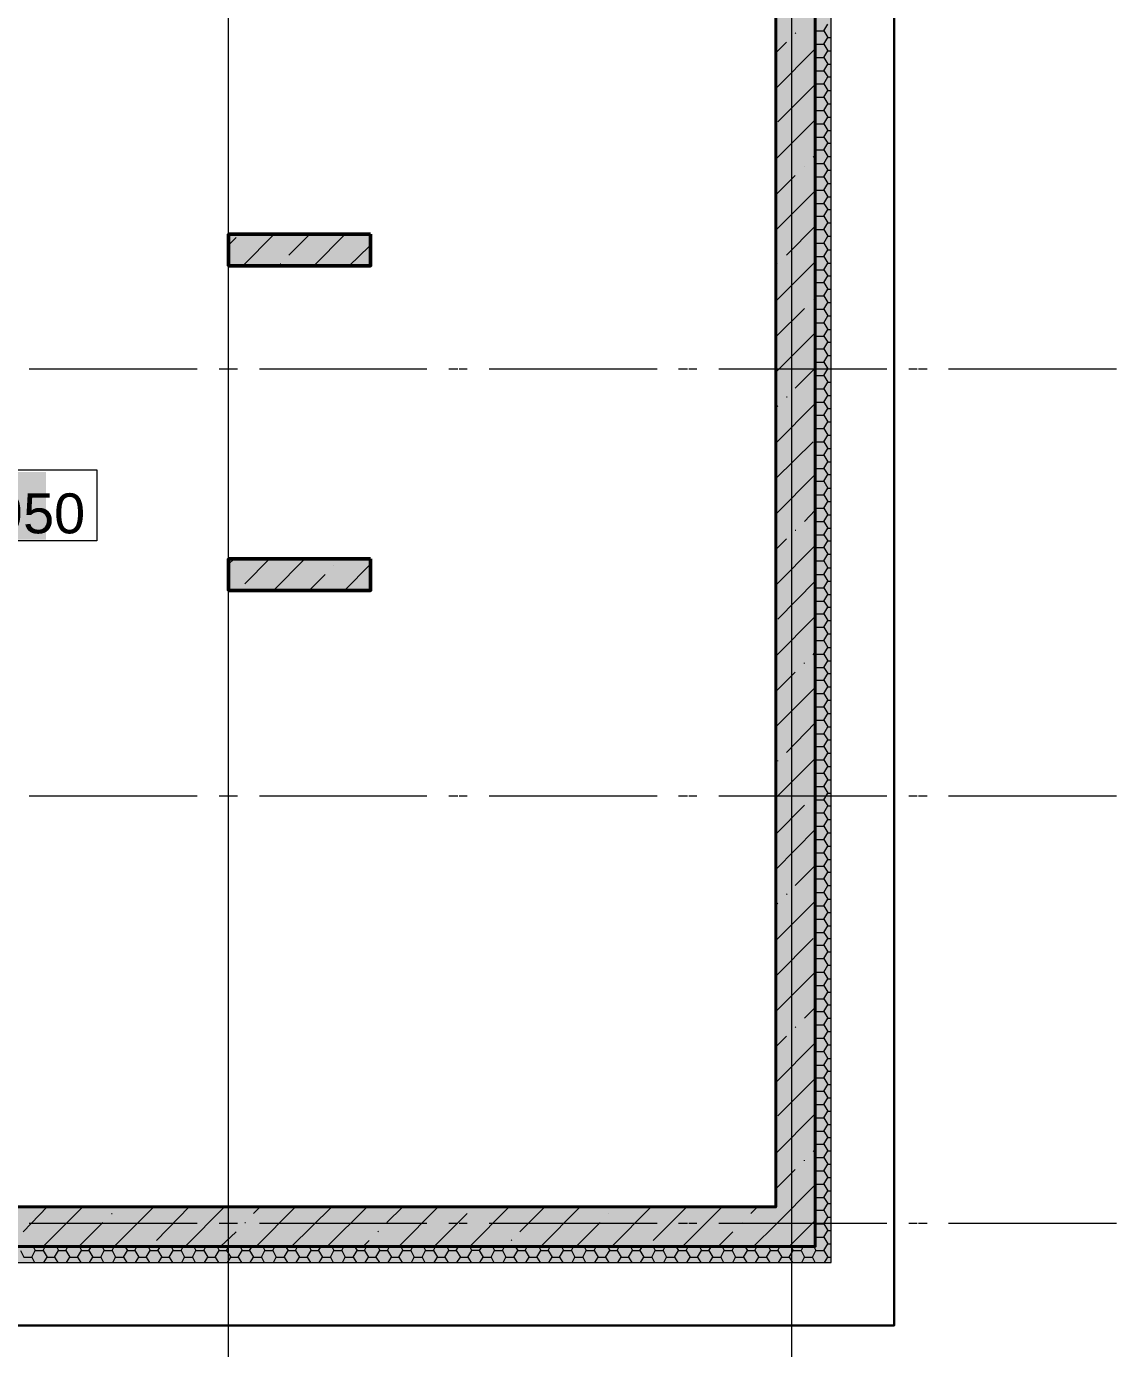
# Model space of a CAD drawing. Header units: millimetres. Extents: x -84737 to 172119, y -43083 to 59399.
# Drawn here: x -32351 to -25460, y 40986 to 49345 of the extents above; entities that cross this region are included whole.
import ezdxf

# ---------------------------------------------------------------- set-up
doc = ezdxf.new("R2010")
doc.units = ezdxf.units.MM
doc.layers.add('PDF _Геометрия', color=7, linetype='Continuous')
doc.layers.add('PDF _Текст', color=7, linetype='Continuous')
doc.layers.add('PDF _Сплошная заливка', color=7, linetype='Continuous', true_color=0xffffff)
doc.styles.add('PDF GOSTCommon', font='arial.ttf')

msp = doc.modelspace()

# ---------------------------------------------------------------- linework, layer by layer
at = {"layer": 'PDF _Геометрия', "lineweight": 30}
msp.add_lwpolyline([(-77360.1, 55328), (-77360.1, 33331.3), (-40663.7, 33331.3), (-40663.7, 41131.9), (-26865.5, 41131.9), (-26865.5, 57427.3), (-47363.8, 57427.3), (-47363.8, 55328)], close=True, dxfattribs=at)
at = {"layer": 'PDF _Геометрия', "lineweight": 18}
for points in [[(-65860.2, 53029.7), (-65860.2, 53131.3), (-66859.1, 53131.3), (-66859.1, 54828.5), (-66859.1, 54930.1), (-76860.6, 54930.1), (-76962.2, 54930.1), (-76962.2, 33830.8), (-76962.2, 33729.2), (-41061.5, 33729.2), (-41061.5, 33830.8), (-41061.5, 41529.8), (-27364.9, 41529.8), (-27263.4, 41529.8), (-27263.4, 56927.9), (-27263.4, 57029.5), (-43063.5, 57029.5), (-43063.5, 56927.9)], [(-27614.7, 56927.9), (-27364.9, 56927.9), (-27364.9, 41631.4), (-41061.5, 41631.4), (-41163.1, 41631.4), (-41163.1, 33830.8), (-76860.6, 33830.8), (-76860.6, 54828.5)]]:
    msp.add_lwpolyline(points, dxfattribs=at)
at = {"layer": 'PDF _Геометрия', "lineweight": 40}
for points in [[(-66960.6, 54828.5), (-76860.6, 54828.5), (-76860.6, 54578.8), (-76860.6, 33830.8), (-76610.9, 33830.8), (-41163.1, 33830.8), (-41163.1, 34080.5), (-41163.1, 41631.4), (-27614.7, 41631.4), (-27364.9, 41631.4), (-27364.9, 56927.9), (-27614.7, 56927.9), (-43063.5, 56927.9)], [(-27614.7, 56927.9), (-43063.5, 56927.9), (-43063.5, 56678.2), (-27614.7, 56678.2), (-27614.7, 41881.1), (-33663, 41881.1), (-33663, 45880.9), (-33912.7, 45880.9), (-33912.7, 41881.1), (-37112.6, 41881.1), (-37112.6, 44581.5), (-37362.3, 44581.5), (-37362.3, 41881.1), (-38661.7, 41881.1), (-38661.7, 42829.2), (-38864.8, 42829.2), (-38864.8, 41881.1), (-41163.1, 41881.1), (-41163.1, 44581.5), (-41412.8, 44581.5)]]:
    msp.add_lwpolyline(points, dxfattribs=at)
at = {"layer": 'PDF _Геометрия', "lineweight": 9}
for points in [[(-31072.7, 49156.9), (-31072.7, 50155.8)], [(-27513.1, 49156.9), (-27513.1, 50155.8)], [(-31072.7, 48331.5), (-31072.7, 49330.4)], [(-27513.1, 48331.5), (-27513.1, 49330.4)], [(-27364.9, 49326.2), (-27360.7, 49317.7), (-27309.9, 49317.7), (-27284.5, 49360.1)], [(-27614.7, 49178.1), (-27546.9, 49245.8)], [(-27491.9, 49300.8), (-27487.7, 49305)], [(-27364.9, 49309.3), (-27360.7, 49317.7)], [(-27364.9, 49241.5), (-27360.7, 49233.1), (-27309.9, 49233.1), (-27284.5, 49275.4)], [(-27309.9, 49317.7), (-27284.5, 49275.4), (-27263.4, 49275.4)], [(-27614.7, 48953.7), (-27364.9, 49203.4)], [(-27364.9, 49224.6), (-27360.7, 49233.1)], [(-27364.9, 49156.9), (-27360.7, 49148.4), (-27309.9, 49148.4), (-27284.5, 49190.8)], [(-27309.9, 49233.1), (-27284.5, 49190.8), (-27263.4, 49190.8)], [(-27364.9, 49140), (-27360.7, 49148.4)], [(-27364.9, 49072.2), (-27360.7, 49063.8), (-27309.9, 49063.8), (-27284.5, 49106.1)], [(-27309.9, 49148.4), (-27284.5, 49106.1), (-27263.4, 49106.1)], [(-27364.9, 49055.3), (-27360.7, 49063.8)], [(-27364.9, 48991.8), (-27360.7, 48983.4), (-27309.9, 48983.4), (-27284.5, 49025.7)], [(-27309.9, 49063.8), (-27284.5, 49025.7), (-27263.4, 49025.7)], [(-31072.7, 48902.9), (-31072.7, 48958)], [(-27602, 48742.1), (-27364.9, 48979.1)], [(-27513.1, 48902.9), (-27513.1, 48958)], [(-27364.9, 48974.9), (-27360.7, 48983.4)], [(-27364.9, 48907.2), (-27360.7, 48898.7), (-27309.9, 48898.7), (-27284.5, 48941)], [(-27309.9, 48983.4), (-27284.5, 48941), (-27263.4, 48941)], [(-27364.9, 48890.2), (-27360.7, 48898.7)], [(-27364.9, 48822.5), (-27360.7, 48814.1), (-27309.9, 48814.1), (-27284.5, 48856.4)], [(-27309.9, 48898.7), (-27284.5, 48856.4), (-27263.4, 48856.4)], [(-27614.7, 48505.1), (-27364.9, 48754.8)], [(-27364.9, 48805.6), (-27360.7, 48814.1)], [(-27364.9, 48737.9), (-27360.7, 48729.4), (-27309.9, 48729.4), (-27284.5, 48771.7)], [(-27309.9, 48814.1), (-27284.5, 48771.7), (-27263.4, 48771.7)], [(-31072.7, 47705.1), (-31072.7, 48704)], [(-27513.1, 47705.1), (-27513.1, 48704)], [(-27364.9, 48720.9), (-27360.7, 48729.4)], [(-27364.9, 48653.2), (-27360.7, 48644.7), (-27309.9, 48644.7), (-27284.5, 48687.1)], [(-27309.9, 48729.4), (-27284.5, 48687.1), (-27263.4, 48687.1)], [(-27364.9, 48636.3), (-27360.7, 48644.7)], [(-27364.9, 48572.8), (-27360.7, 48564.3), (-27309.9, 48564.3), (-27284.5, 48606.7)], [(-27309.9, 48644.7), (-27284.5, 48606.7), (-27263.4, 48606.7)], [(-27377.6, 48517.8), (-27364.9, 48530.5)], [(-27364.9, 48555.9), (-27360.7, 48564.3)], [(-27364.9, 48488.1), (-27360.7, 48479.7), (-27309.9, 48479.7), (-27284.5, 48522)], [(-27309.9, 48564.3), (-27284.5, 48522), (-27263.4, 48522)], [(-27614.7, 48280.7), (-27491.9, 48403.5)], [(-27432.7, 48462.7), (-27432.7, 48462.7)], [(-27364.9, 48471.2), (-27360.7, 48479.7)], [(-27364.9, 48403.5), (-27360.7, 48395), (-27309.9, 48395), (-27284.5, 48437.4)], [(-27309.9, 48479.7), (-27284.5, 48437.4), (-27263.4, 48437.4)], [(-27364.9, 48386.6), (-27360.7, 48395)], [(-27364.9, 48318.8), (-27360.7, 48310.4), (-27309.9, 48310.4), (-27284.5, 48352.7)], [(-27309.9, 48395), (-27284.5, 48352.7), (-27263.4, 48352.7)], [(-27614.7, 48056.4), (-27364.9, 48306.1)], [(-27364.9, 48301.9), (-27360.7, 48310.4)], [(-27364.9, 48234.2), (-27360.7, 48225.7), (-27309.9, 48225.7), (-27284.5, 48268.1)], [(-27309.9, 48310.4), (-27284.5, 48268.1), (-27263.4, 48268.1)], [(-27364.9, 48217.3), (-27360.7, 48225.7)], [(-27364.9, 48153.8), (-27360.7, 48145.3), (-27309.9, 48145.3), (-27284.5, 48187.6)], [(-27309.9, 48225.7), (-27284.5, 48187.6), (-27263.4, 48187.6)], [(-31072.7, 48077.6), (-31072.7, 48128.4)], [(-27546.9, 47899.8), (-27364.9, 48081.8)], [(-27513.1, 48077.6), (-27513.1, 48128.4)], [(-27364.9, 48136.8), (-27360.7, 48145.3)], [(-27364.9, 48069.1), (-27360.7, 48060.7), (-27309.9, 48060.7), (-27284.5, 48103)], [(-27309.9, 48145.3), (-27284.5, 48103), (-27263.4, 48103)], [(-31072.7, 47963.3), (-31026.1, 48009.9)], [(-30983.8, 47832.1), (-30784.9, 48031)], [(-30691.7, 47899.8), (-30560.5, 48031)], [(-30535.1, 47832.1), (-30336.2, 48031)], [(-27364.9, 48052.2), (-27360.7, 48060.7)], [(-27364.9, 47984.5), (-27360.7, 47976), (-27309.9, 47976), (-27284.5, 48018.3)], [(-27309.9, 48060.7), (-27284.5, 48018.3), (-27263.4, 48018.3)], [(-30310.8, 47832.1), (-30183.8, 47954.8)], [(-27364.9, 47967.5), (-27360.7, 47976)], [(-27364.9, 47899.8), (-27360.7, 47891.4), (-27309.9, 47891.4), (-27284.5, 47933.7)], [(-27309.9, 47976), (-27284.5, 47933.7), (-27263.4, 47933.7)], [(-31072.7, 46875.5), (-31072.7, 47878.7)], [(-30746.8, 47844.8), (-30742.5, 47844.8)], [(-27614.7, 47607.8), (-27364.9, 47857.5)], [(-27602, 47844.8), (-27602, 47844.8)], [(-27513.1, 46875.5), (-27513.1, 47878.7)], [(-27364.9, 47882.9), (-27360.7, 47891.4)], [(-27364.9, 47815.2), (-27360.7, 47806.7), (-27309.9, 47806.7), (-27284.5, 47849)], [(-27309.9, 47891.4), (-27284.5, 47849), (-27263.4, 47849)], [(-27364.9, 47798.2), (-27360.7, 47806.7)], [(-27364.9, 47734.7), (-27360.7, 47726.3), (-27309.9, 47726.3), (-27284.5, 47768.6)], [(-27309.9, 47806.7), (-27284.5, 47768.6), (-27263.4, 47768.6)], [(-27364.9, 47717.8), (-27360.7, 47726.3)], [(-27364.9, 47650.1), (-27360.7, 47641.6), (-27309.9, 47641.6), (-27284.5, 47684)], [(-27309.9, 47726.3), (-27284.5, 47684), (-27263.4, 47684)], [(-27377.6, 47620.5), (-27377.6, 47620.5)], [(-27364.9, 47633.2), (-27360.7, 47641.6)], [(-27364.9, 47565.4), (-27360.7, 47557), (-27309.9, 47557), (-27284.5, 47599.3)], [(-27309.9, 47641.6), (-27284.5, 47599.3), (-27263.4, 47599.3)], [(-31072.7, 47451.2), (-31072.7, 47506.2)], [(-27614.7, 47383.4), (-27432.7, 47561.2)], [(-27513.1, 47451.2), (-27513.1, 47506.2)], [(-27364.9, 47548.5), (-27360.7, 47557)], [(-27364.9, 47480.8), (-27360.7, 47472.3), (-27309.9, 47472.3), (-27284.5, 47514.7)], [(-27309.9, 47557), (-27284.5, 47514.7), (-27263.4, 47514.7)], [(-27614.7, 47159.1), (-27364.9, 47408.8)], [(-27364.9, 47463.9), (-27360.7, 47472.3)], [(-27364.9, 47396.1), (-27360.7, 47387.7), (-27309.9, 47387.7), (-27284.5, 47430)], [(-27309.9, 47472.3), (-27284.5, 47430), (-27263.4, 47430)], [(-27364.9, 47379.2), (-27360.7, 47387.7)], [(-27364.9, 47315.7), (-27360.7, 47307.3), (-27309.9, 47307.3), (-27284.5, 47349.6)], [(-27309.9, 47387.7), (-27284.5, 47349.6), (-27263.4, 47349.6)], [(-31072.7, 46253.3), (-31072.7, 47252.2)], [(-27513.1, 46253.3), (-27513.1, 47252.2)], [(-27364.9, 47298.8), (-27360.7, 47307.3)], [(-27364.9, 47231.1), (-27360.7, 47222.6), (-27309.9, 47222.6), (-27284.5, 47264.9)], [(-27309.9, 47307.3), (-27284.5, 47264.9), (-27263.4, 47264.9)], [(-32334, 47180.3), (-31330.9, 47180.3)], [(-32270.5, 47180.3), (-31271.6, 47180.3)], [(-31131.9, 47180.3), (-31081.1, 47180.3)], [(-31072.7, 47180.3), (-31017.7, 47180.3)], [(-30878, 47180.3), (-29879.1, 47180.3)], [(-30818.7, 47180.3), (-29819.8, 47180.3)], [(-29680.2, 47180.3), (-29625.1, 47180.3)], [(-29616.7, 47180.3), (-29565.9, 47180.3)], [(-29426.2, 47180.3), (-28427.3, 47180.3)], [(-29367, 47180.3), (-28363.8, 47180.3)], [(-28228.4, 47180.3), (-28173.4, 47180.3)], [(-28164.9, 47180.3), (-28114.1, 47180.3)], [(-27974.4, 47180.3), (-26975.5, 47180.3)], [(-27910.9, 47180.3), (-26912.1, 47180.3)], [(-27491.9, 47057.5), (-27364.9, 47184.5)], [(-27364.9, 47214.1), (-27360.7, 47222.6)], [(-27364.9, 47146.4), (-27360.7, 47138), (-27309.9, 47138), (-27284.5, 47180.3)], [(-27309.9, 47222.6), (-27284.5, 47180.3), (-27263.4, 47180.3)], [(-26772.4, 47180.3), (-26721.6, 47180.3)], [(-26713.1, 47180.3), (-26658.1, 47180.3)], [(-26522.7, 47180.3), (-25731.2, 47180.3)], [(-26459.2, 47180.3), (-25460.3, 47180.3)], [(-27364.9, 47129.5), (-27360.7, 47138)], [(-27364.9, 47061.8), (-27360.7, 47053.3), (-27309.9, 47053.3), (-27284.5, 47095.6)], [(-27309.9, 47138), (-27284.5, 47095.6), (-27263.4, 47095.6)], [(-27614.7, 46710.5), (-27364.9, 46960.2), (-27360.7, 46968.7), (-27309.9, 46968.7), (-27284.5, 47011)], [(-27546.9, 47002.5), (-27542.7, 47002.5)], [(-27364.9, 47044.8), (-27360.7, 47053.3)], [(-27309.9, 47053.3), (-27284.5, 47011), (-27263.4, 47011)], [(-27614.7, 46934.8), (-27602, 46947.5)], [(-27360.7, 46968.7), (-27364.9, 46977.1)], [(-27364.9, 46896.7), (-27360.7, 46888.2), (-27309.9, 46888.2), (-27284.5, 46930.6)], [(-27309.9, 46968.7), (-27284.5, 46930.6), (-27263.4, 46930.6)], [(-27364.9, 46879.8), (-27360.7, 46888.2)], [(-27364.9, 46812), (-27360.7, 46803.6), (-27309.9, 46803.6), (-27284.5, 46845.9)], [(-27309.9, 46888.2), (-27284.5, 46845.9), (-27263.4, 46845.9)], [(-27364.9, 46795.1), (-27360.7, 46803.6)], [(-27364.9, 46727.4), (-27360.7, 46718.9), (-27309.9, 46718.9), (-27284.5, 46761.3)], [(-27309.9, 46803.6), (-27284.5, 46761.3), (-27263.4, 46761.3)], [(-31072.7, 46625.8), (-31072.7, 46676.6)], [(-27614.7, 46486.1), (-27377.6, 46718.9)], [(-27513.1, 46625.8), (-27513.1, 46676.6)], [(-27364.9, 46710.5), (-27360.7, 46718.9)], [(-27364.9, 46642.7), (-27360.7, 46634.3), (-27309.9, 46634.3), (-27284.5, 46676.6)], [(-27309.9, 46718.9), (-27284.5, 46676.6), (-27263.4, 46676.6)], [(-27364.9, 46625.8), (-27360.7, 46634.3)], [(-27364.9, 46558.1), (-27360.7, 46549.6), (-27309.9, 46549.6), (-27284.5, 46592)], [(-27309.9, 46634.3), (-27284.5, 46592), (-27263.4, 46592)], [(-27614.7, 46261.8), (-27364.9, 46511.5)], [(-27364.9, 46545.4), (-27360.7, 46549.6)], [(-27364.9, 46477.7), (-27360.7, 46469.2), (-27309.9, 46469.2), (-27284.5, 46511.5)], [(-27309.9, 46549.6), (-27284.5, 46511.5), (-27263.4, 46511.5)], [(-31072.7, 45423.8), (-31072.7, 46422.6)], [(-27513.1, 45423.8), (-27513.1, 46422.6)], [(-27364.9, 46460.7), (-27360.7, 46469.2)], [(-27364.9, 46393), (-27360.7, 46384.6), (-27309.9, 46384.6), (-27284.5, 46426.9)], [(-27309.9, 46469.2), (-27284.5, 46426.9), (-27263.4, 46426.9)], [(-27364.9, 46376.1), (-27360.7, 46384.6)], [(-27364.9, 46308.4), (-27360.7, 46299.9), (-27309.9, 46299.9), (-27284.5, 46342.2)], [(-27309.9, 46384.6), (-27284.5, 46342.2), (-27263.4, 46342.2)], [(-27432.7, 46215.3), (-27364.9, 46287.2)], [(-27364.9, 46291.4), (-27360.7, 46299.9)], [(-27364.9, 46223.7), (-27360.7, 46215.3), (-27309.9, 46215.3), (-27284.5, 46257.6)], [(-27309.9, 46299.9), (-27284.5, 46257.6), (-27263.4, 46257.6)], [(-27491.9, 46160.2), (-27487.7, 46160.2)], [(-27364.9, 46206.8), (-27360.7, 46215.3)], [(-27364.9, 46139.1), (-27360.7, 46130.6), (-27309.9, 46130.6), (-27284.5, 46172.9)], [(-27309.9, 46215.3), (-27284.5, 46172.9), (-27263.4, 46172.9)], [(-27614.7, 46037.5), (-27546.9, 46105.2)], [(-27614.7, 45813.2), (-27364.9, 46062.9)], [(-27364.9, 46126.4), (-27360.7, 46130.6)], [(-27364.9, 46058.6), (-27360.7, 46050.2), (-27309.9, 46050.2), (-27284.5, 46092.5)], [(-27309.9, 46130.6), (-27284.5, 46092.5), (-27263.4, 46092.5)], [(-31072.7, 45999.4), (-31072.7, 46050.2)], [(-31072.7, 45944.4), (-31038.8, 45978.2)], [(-30971.1, 45821.6), (-30814.5, 45978.2)], [(-30789.1, 45779.3), (-30590.2, 45978.2)], [(-27513.1, 45999.4), (-27513.1, 46050.2)], [(-27364.9, 46041.7), (-27360.7, 46050.2)], [(-27364.9, 45974), (-27360.7, 45965.5), (-27309.9, 45965.5), (-27284.5, 46007.9)], [(-27309.9, 46050.2), (-27284.5, 46007.9), (-27263.4, 46007.9)], [(-30408.2, 45935.9), (-30408.2, 45935.9)], [(-30340.4, 45779.3), (-30175.4, 45944.4)], [(-27364.9, 45957.1), (-27360.7, 45965.5)], [(-27364.9, 45889.3), (-27360.7, 45880.9), (-27309.9, 45880.9), (-27284.5, 45923.2)], [(-27309.9, 45965.5), (-27284.5, 45923.2), (-27263.4, 45923.2)], [(-30564.8, 45779.3), (-30463.2, 45880.9)], [(-27602, 45597.3), (-27364.9, 45838.6)], [(-27364.9, 45872.4), (-27360.7, 45880.9)], [(-27364.9, 45804.7), (-27360.7, 45796.2), (-27309.9, 45796.2), (-27284.5, 45838.6)], [(-27309.9, 45880.9), (-27284.5, 45838.6), (-27263.4, 45838.6)], [(-31072.7, 44797.3), (-31072.7, 45800.5)], [(-27513.1, 44797.3), (-27513.1, 45800.5)], [(-27364.9, 45787.8), (-27360.7, 45796.2)], [(-27364.9, 45720), (-27360.7, 45711.6), (-27309.9, 45711.6), (-27284.5, 45753.9)], [(-27309.9, 45796.2), (-27284.5, 45753.9), (-27263.4, 45753.9)], [(-27364.9, 45707.3), (-27360.7, 45711.6)], [(-27364.9, 45639.6), (-27360.7, 45631.2), (-27309.9, 45631.2), (-27284.5, 45673.5)], [(-27309.9, 45711.6), (-27284.5, 45673.5), (-27263.4, 45673.5)], [(-27614.7, 45364.5), (-27364.9, 45614.2)], [(-27364.9, 45622.7), (-27360.7, 45631.2)], [(-27364.9, 45555), (-27360.7, 45546.5), (-27309.9, 45546.5), (-27284.5, 45588.8)], [(-27309.9, 45631.2), (-27284.5, 45588.8), (-27263.4, 45588.8)], [(-27364.9, 45538), (-27360.7, 45546.5)], [(-27364.9, 45470.3), (-27360.7, 45461.9), (-27309.9, 45461.9), (-27284.5, 45504.2)], [(-27309.9, 45546.5), (-27284.5, 45504.2), (-27263.4, 45504.2)], [(-27364.9, 45453.4), (-27360.7, 45461.9)], [(-27364.9, 45385.7), (-27360.7, 45377.2), (-27309.9, 45377.2), (-27284.5, 45419.5)], [(-27309.9, 45461.9), (-27284.5, 45419.5), (-27263.4, 45419.5)], [(-27432.7, 45317.9), (-27432.7, 45322.2)], [(-27377.6, 45373), (-27364.9, 45389.9)], [(-27364.9, 45368.7), (-27360.7, 45377.2)], [(-27364.9, 45301), (-27360.7, 45292.6), (-27309.9, 45292.6), (-27284.5, 45334.9)], [(-27309.9, 45377.2), (-27284.5, 45334.9), (-27263.4, 45334.9)], [(-31072.7, 45169.8), (-31072.7, 45224.8)], [(-27614.7, 45140.2), (-27491.9, 45262.9)], [(-27513.1, 45169.8), (-27513.1, 45224.8)], [(-27364.9, 45288.3), (-27360.7, 45292.6)], [(-27364.9, 45220.6), (-27360.7, 45212.1), (-27309.9, 45212.1), (-27284.5, 45254.5)], [(-27309.9, 45292.6), (-27284.5, 45254.5), (-27263.4, 45254.5)], [(-27614.7, 44915.9), (-27364.9, 45165.6)], [(-27364.9, 45203.7), (-27360.7, 45212.1)], [(-27364.9, 45135.9), (-27360.7, 45127.5), (-27309.9, 45127.5), (-27284.5, 45169.8)], [(-27309.9, 45212.1), (-27284.5, 45169.8), (-27263.4, 45169.8)], [(-27364.9, 45119), (-27360.7, 45127.5)], [(-27364.9, 45051.3), (-27360.7, 45042.8), (-27309.9, 45042.8), (-27284.5, 45085.2)], [(-27309.9, 45127.5), (-27284.5, 45085.2), (-27263.4, 45085.2)], [(-27364.9, 45034.4), (-27360.7, 45042.8)], [(-27364.9, 44966.6), (-27360.7, 44958.2), (-27309.9, 44958.2), (-27284.5, 45000.5)], [(-27309.9, 45042.8), (-27284.5, 45000.5), (-27263.4, 45000.5)], [(-31072.7, 43972), (-31072.7, 44970.9)], [(-27546.9, 44755), (-27364.9, 44941.3)], [(-27513.1, 43972), (-27513.1, 44970.9)], [(-27364.9, 44949.7), (-27360.7, 44958.2)], [(-27364.9, 44882), (-27360.7, 44873.5), (-27309.9, 44873.5), (-27284.5, 44915.9)], [(-27309.9, 44958.2), (-27284.5, 44915.9), (-27263.4, 44915.9)], [(-27364.9, 44869.3), (-27360.7, 44873.5)], [(-27364.9, 44801.6), (-27360.7, 44793.1), (-27309.9, 44793.1), (-27284.5, 44835.4)], [(-27309.9, 44873.5), (-27284.5, 44835.4), (-27263.4, 44835.4)], [(-27614.7, 44467.2), (-27364.9, 44716.9), (-27360.7, 44708.5), (-27309.9, 44708.5), (-27284.5, 44750.8)], [(-27364.9, 44784.6), (-27360.7, 44793.1)], [(-27309.9, 44793.1), (-27284.5, 44750.8), (-27263.4, 44750.8)], [(-27602, 44700), (-27602, 44704.2)], [(-27364.9, 44700), (-27360.7, 44708.5)], [(-27364.9, 44632.3), (-27360.7, 44623.8), (-27309.9, 44623.8), (-27284.5, 44666.1)], [(-27309.9, 44708.5), (-27284.5, 44666.1), (-27263.4, 44666.1)], [(-31072.7, 44547.6), (-31072.7, 44598.4)], [(-27513.1, 44547.6), (-27513.1, 44598.4)], [(-27364.9, 44615.3), (-27360.7, 44623.8)], [(-27364.9, 44547.6), (-27360.7, 44539.2), (-27309.9, 44539.2), (-27284.5, 44581.5)], [(-27309.9, 44623.8), (-27284.5, 44581.5), (-27263.4, 44581.5)], [(-32334, 44479.9), (-31330.9, 44479.9)], [(-32270.5, 44479.9), (-31271.6, 44479.9)], [(-31131.9, 44479.9), (-31081.1, 44479.9)], [(-31072.7, 44479.9), (-31017.7, 44479.9)], [(-30878, 44479.9), (-29879.1, 44479.9)], [(-30818.7, 44479.9), (-29819.8, 44479.9)], [(-29680.2, 44479.9), (-29625.1, 44479.9)], [(-29616.7, 44479.9), (-29565.9, 44479.9)], [(-29426.2, 44479.9), (-28427.3, 44479.9)], [(-29367, 44479.9), (-28363.8, 44479.9)], [(-28228.4, 44479.9), (-28173.4, 44479.9)], [(-28164.9, 44479.9), (-28114.1, 44479.9)], [(-27974.4, 44479.9), (-26975.5, 44479.9)], [(-27910.9, 44479.9), (-26912.1, 44479.9)], [(-27377.6, 44475.7), (-27377.6, 44479.9)], [(-27364.9, 44530.7), (-27360.7, 44539.2)], [(-27364.9, 44463), (-27360.7, 44454.5), (-27309.9, 44454.5), (-27284.5, 44496.8)], [(-27309.9, 44539.2), (-27284.5, 44496.8), (-27263.4, 44496.8)], [(-26772.4, 44479.9), (-26721.6, 44479.9)], [(-26713.1, 44479.9), (-26658.1, 44479.9)], [(-26522.7, 44479.9), (-25731.2, 44479.9)], [(-26459.2, 44479.9), (-25460.3, 44479.9)], [(-27614.7, 44238.6), (-27432.7, 44420.6)], [(-27364.9, 44450.3), (-27360.7, 44454.5)], [(-27364.9, 44382.6), (-27360.7, 44374.1), (-27309.9, 44374.1), (-27284.5, 44416.4)], [(-27309.9, 44454.5), (-27284.5, 44416.4), (-27263.4, 44416.4)], [(-31072.7, 43345.6), (-31072.7, 44344.5)], [(-27513.1, 43345.6), (-27513.1, 44344.5)], [(-27364.9, 44365.6), (-27360.7, 44374.1)], [(-27364.9, 44297.9), (-27360.7, 44289.4), (-27309.9, 44289.4), (-27284.5, 44331.8)], [(-27309.9, 44374.1), (-27284.5, 44331.8), (-27263.4, 44331.8)], [(-27614.7, 44014.3), (-27364.9, 44268.3)], [(-27364.9, 44281), (-27360.7, 44289.4)], [(-27364.9, 44213.2), (-27360.7, 44204.8), (-27309.9, 44204.8), (-27284.5, 44247.1)], [(-27309.9, 44289.4), (-27284.5, 44247.1), (-27263.4, 44247.1)], [(-27364.9, 44196.3), (-27360.7, 44204.8)], [(-27364.9, 44128.6), (-27360.7, 44120.1), (-27309.9, 44120.1), (-27284.5, 44162.5)], [(-27309.9, 44204.8), (-27284.5, 44162.5), (-27263.4, 44162.5)], [(-27364.9, 44111.7), (-27360.7, 44120.1)], [(-27364.9, 44043.9), (-27360.7, 44035.5), (-27309.9, 44035.5), (-27284.5, 44077.8)], [(-27309.9, 44120.1), (-27284.5, 44077.8), (-27263.4, 44077.8)], [(-27491.9, 43912.7), (-27364.9, 44039.7)], [(-27364.9, 44031.2), (-27360.7, 44035.5)], [(-27364.9, 43963.5), (-27360.7, 43955.1), (-27309.9, 43955.1), (-27284.5, 43997.4)], [(-27309.9, 44035.5), (-27284.5, 43997.4), (-27263.4, 43997.4)], [(-27364.9, 43946.6), (-27360.7, 43955.1)], [(-27364.9, 43878.9), (-27360.7, 43870.4), (-27309.9, 43870.4), (-27284.5, 43912.7)], [(-27309.9, 43955.1), (-27284.5, 43912.7), (-27263.4, 43912.7)], [(-27614.7, 43565.7), (-27364.9, 43815.4)], [(-27546.9, 43857.7), (-27542.7, 43861.9)], [(-27364.9, 43861.9), (-27360.7, 43870.4)], [(-27364.9, 43794.2), (-27360.7, 43785.8), (-27309.9, 43785.8), (-27284.5, 43828.1)], [(-27309.9, 43870.4), (-27284.5, 43828.1), (-27263.4, 43828.1)], [(-31072.7, 43718), (-31072.7, 43773.1)], [(-27614.7, 43790), (-27602, 43802.7)], [(-27513.1, 43718), (-27513.1, 43773.1)], [(-27364.9, 43777.3), (-27360.7, 43785.8)], [(-27364.9, 43709.6), (-27360.7, 43701.1), (-27309.9, 43701.1), (-27284.5, 43743.4)], [(-27309.9, 43785.8), (-27284.5, 43743.4), (-27263.4, 43743.4)], [(-27364.9, 43692.6), (-27360.7, 43701.1)], [(-27364.9, 43624.9), (-27360.7, 43616.5), (-27309.9, 43616.5), (-27284.5, 43658.8)], [(-27309.9, 43701.1), (-27284.5, 43658.8), (-27263.4, 43658.8)], [(-27614.7, 43341.3), (-27377.6, 43578.4)], [(-27364.9, 43612.2), (-27360.7, 43616.5)], [(-27364.9, 43544.5), (-27360.7, 43536), (-27309.9, 43536), (-27284.5, 43578.4)], [(-27309.9, 43616.5), (-27284.5, 43578.4), (-27263.4, 43578.4)], [(-31072.7, 42520.2), (-31072.7, 43519.1)], [(-27513.1, 42520.2), (-27513.1, 43519.1)], [(-27364.9, 43527.6), (-27360.7, 43536)], [(-27364.9, 43459.9), (-27360.7, 43451.4), (-27309.9, 43451.4), (-27284.5, 43493.7)], [(-27309.9, 43536), (-27284.5, 43493.7), (-27263.4, 43493.7)], [(-27364.9, 43442.9), (-27360.7, 43451.4)], [(-27364.9, 43375.2), (-27360.7, 43366.7), (-27309.9, 43366.7), (-27284.5, 43409.1)], [(-27309.9, 43451.4), (-27284.5, 43409.1), (-27263.4, 43409.1)], [(-27614.7, 43117), (-27364.9, 43366.7)], [(-27364.9, 43358.3), (-27360.7, 43366.7)], [(-27364.9, 43290.5), (-27360.7, 43282.1), (-27309.9, 43282.1), (-27284.5, 43324.4)], [(-27309.9, 43366.7), (-27284.5, 43324.4), (-27263.4, 43324.4)], [(-27364.9, 43273.6), (-27360.7, 43282.1)], [(-27364.9, 43205.9), (-27360.7, 43197.4), (-27309.9, 43197.4), (-27284.5, 43239.8)], [(-27309.9, 43282.1), (-27284.5, 43239.8), (-27263.4, 43239.8)], [(-31072.7, 43091.6), (-31072.7, 43146.6)], [(-27513.1, 43091.6), (-27513.1, 43146.6)], [(-27432.7, 43074.7), (-27364.9, 43142.4)], [(-27364.9, 43193.2), (-27360.7, 43197.4)], [(-27364.9, 43125.5), (-27360.7, 43117), (-27309.9, 43117), (-27284.5, 43159.3)], [(-27309.9, 43197.4), (-27284.5, 43159.3), (-27263.4, 43159.3)], [(-27364.9, 43108.5), (-27360.7, 43117)], [(-27364.9, 43040.8), (-27360.7, 43032.4), (-27309.9, 43032.4), (-27284.5, 43074.7)], [(-27309.9, 43117), (-27284.5, 43074.7), (-27263.4, 43074.7)], [(-27491.9, 43015.4), (-27487.7, 43019.7)], [(-27364.9, 43023.9), (-27360.7, 43032.4)], [(-27364.9, 42956.2), (-27360.7, 42947.7), (-27309.9, 42947.7), (-27284.5, 42990)], [(-27309.9, 43032.4), (-27284.5, 42990), (-27263.4, 42990)], [(-31072.7, 41893.8), (-31072.7, 42892.7)], [(-27614.7, 42892.7), (-27546.9, 42960.4)], [(-27614.7, 42668.4), (-27364.9, 42918.1)], [(-27513.1, 41893.8), (-27513.1, 42892.7)], [(-27364.9, 42939.2), (-27360.7, 42947.7)], [(-27364.9, 42871.5), (-27360.7, 42863.1), (-27309.9, 42863.1), (-27284.5, 42905.4)], [(-27309.9, 42947.7), (-27284.5, 42905.4), (-27263.4, 42905.4)], [(-27364.9, 42854.6), (-27360.7, 42863.1)], [(-27364.9, 42786.9), (-27360.7, 42778.4), (-27309.9, 42778.4), (-27284.5, 42820.7)], [(-27309.9, 42863.1), (-27284.5, 42820.7), (-27263.4, 42820.7)], [(-27364.9, 42774.2), (-27360.7, 42778.4)], [(-27364.9, 42706.5), (-27360.7, 42698), (-27309.9, 42698), (-27284.5, 42740.3)], [(-27309.9, 42778.4), (-27284.5, 42740.3), (-27263.4, 42740.3)], [(-27602, 42456.7), (-27364.9, 42693.8)], [(-27364.9, 42689.5), (-27360.7, 42698)], [(-27364.9, 42621.8), (-27360.7, 42613.3), (-27309.9, 42613.3), (-27284.5, 42655.7)], [(-27309.9, 42698), (-27284.5, 42655.7), (-27263.4, 42655.7)], [(-27364.9, 42604.9), (-27360.7, 42613.3)], [(-27364.9, 42537.2), (-27360.7, 42528.7), (-27309.9, 42528.7), (-27284.5, 42571)], [(-27309.9, 42613.3), (-27284.5, 42571), (-27263.4, 42571)], [(-27614.7, 42219.7), (-27364.9, 42469.4)], [(-27364.9, 42520.2), (-27360.7, 42528.7)], [(-27364.9, 42452.5), (-27360.7, 42444), (-27309.9, 42444), (-27284.5, 42486.4)], [(-27309.9, 42528.7), (-27284.5, 42486.4), (-27263.4, 42486.4)], [(-27364.9, 42435.6), (-27360.7, 42444)], [(-27364.9, 42367.8), (-27360.7, 42359.4), (-27309.9, 42359.4), (-27284.5, 42401.7)], [(-27309.9, 42444), (-27284.5, 42401.7), (-27263.4, 42401.7)], [(-31072.7, 42266.3), (-31072.7, 42321.3)], [(-27513.1, 42266.3), (-27513.1, 42321.3)], [(-27364.9, 42355.2), (-27360.7, 42359.4)], [(-27364.9, 42287.4), (-27360.7, 42279), (-27309.9, 42279), (-27284.5, 42321.3)], [(-27309.9, 42359.4), (-27284.5, 42321.3), (-27263.4, 42321.3)], [(-27377.6, 42232.4), (-27364.9, 42245.1)], [(-27364.9, 42270.5), (-27360.7, 42279)], [(-27364.9, 42202.8), (-27360.7, 42194.3), (-27309.9, 42194.3), (-27284.5, 42236.6)], [(-27309.9, 42279), (-27284.5, 42236.6), (-27263.4, 42236.6)], [(-27432.7, 42173.2), (-27432.7, 42177.4)], [(-27364.9, 42185.8), (-27360.7, 42194.3)], [(-27364.9, 42118.1), (-27360.7, 42109.7), (-27309.9, 42109.7), (-27284.5, 42152)], [(-27309.9, 42194.3), (-27284.5, 42152), (-27263.4, 42152)], [(-31072.7, 41068.4), (-31072.7, 42067.3)], [(-27614.7, 41995.4), (-27491.9, 42118.1)], [(-27513.1, 41068.4), (-27513.1, 42067.3)], [(-27364.9, 42101.2), (-27360.7, 42109.7)], [(-27364.9, 42033.5), (-27360.7, 42025), (-27309.9, 42025), (-27284.5, 42067.3)], [(-27309.9, 42109.7), (-27284.5, 42067.3), (-27263.4, 42067.3)], [(-27754.3, 41631.4), (-27614.7, 41771.1), (-27364.9, 42020.8)], [(-27364.9, 42016.5), (-27360.7, 42025)], [(-27364.9, 41948.8), (-27360.7, 41940.4), (-27309.9, 41940.4), (-27284.5, 41982.7)], [(-27309.9, 42025), (-27284.5, 41982.7), (-27263.4, 41982.7)], [(-32372.1, 41724.5), (-32219.7, 41881.1)], [(-32245.1, 41631.4), (-31995.4, 41881.1)], [(-31872.6, 41631.4), (-31859.9, 41606), (-31809.1, 41606), (-31796.4, 41631.4), (-31546.7, 41881.1)], [(-31529.8, 41669.5), (-31322.4, 41881.1)], [(-31347.8, 41631.4), (-31098.1, 41881.1)], [(-30916.1, 41838.8), (-30873.7, 41881.1)], [(-30899.1, 41631.4), (-30649.4, 41881.1)], [(-30674.8, 41631.4), (-30420.9, 41881.1)], [(-30450.5, 41631.4), (-30196.5, 41881.1)], [(-30073.8, 41783.8), (-29972.2, 41881.1)], [(-29997.6, 41631.4), (-29747.9, 41881.1)], [(-29472.8, 41631.4), (-29489.7, 41606), (-29536.3, 41606), (-29549, 41631.4), (-29299.2, 41881.1)], [(-29231.5, 41724.5), (-29074.9, 41881.1)], [(-29100.3, 41631.4), (-28850.6, 41881.1)], [(-28651.6, 41631.4), (-28401.9, 41881.1)], [(-28389.2, 41669.5), (-28177.6, 41881.1)], [(-28203, 41631.4), (-27953.3, 41881.1)], [(-27771.3, 41838.8), (-27728.9, 41881.1)], [(-27364.9, 41936.1), (-27360.7, 41940.4)], [(-27364.9, 41868.4), (-27360.7, 41859.9), (-27309.9, 41859.9), (-27284.5, 41902.3)], [(-27309.9, 41940.4), (-27284.5, 41902.3), (-27263.4, 41902.3)], [(-31813.4, 41838.8), (-31809.1, 41838.8)], [(-29773.3, 41631.4), (-29565.9, 41838.8)], [(-28668.6, 41838.8), (-28668.6, 41838.8)], [(-27364.9, 41851.5), (-27360.7, 41859.9)], [(-27364.9, 41783.8), (-27360.7, 41775.3), (-27309.9, 41775.3), (-27284.5, 41817.6)], [(-27309.9, 41859.9), (-27284.5, 41817.6), (-27263.4, 41817.6)], [(-32334, 41779.5), (-31330.9, 41779.5)], [(-32270.5, 41779.5), (-31271.6, 41779.5)], [(-32020.8, 41631.4), (-31868.4, 41783.8)], [(-31131.9, 41779.5), (-31081.1, 41779.5)], [(-31123.5, 41631.4), (-31026.1, 41724.5)], [(-31072.7, 41779.5), (-31017.7, 41779.5)], [(-30971.1, 41783.8), (-30966.9, 41783.8)], [(-30878, 41779.5), (-29879.1, 41779.5)], [(-30818.7, 41779.5), (-29819.8, 41779.5)], [(-30128.8, 41724.5), (-30124.6, 41728.7)], [(-29680.2, 41779.5), (-29625.1, 41779.5)], [(-29616.7, 41779.5), (-29565.9, 41779.5)], [(-29426.2, 41779.5), (-28427.3, 41779.5)], [(-29367, 41779.5), (-28363.8, 41779.5)], [(-28876, 41631.4), (-28723.6, 41783.8)], [(-28228.4, 41779.5), (-28173.4, 41779.5)], [(-28164.9, 41779.5), (-28114.1, 41779.5)], [(-27978.7, 41631.4), (-27885.6, 41724.5)], [(-27974.4, 41779.5), (-26975.5, 41779.5)], [(-27910.9, 41779.5), (-26912.1, 41779.5)], [(-27826.3, 41783.8), (-27826.3, 41783.8)], [(-27530, 41631.4), (-27364.9, 41796.5)], [(-27364.9, 41766.8), (-27360.7, 41775.3)], [(-27364.9, 41699.1), (-27360.7, 41690.6), (-27309.9, 41690.6), (-27284.5, 41733)], [(-27309.9, 41775.3), (-27284.5, 41733), (-27263.4, 41733)], [(-26772.4, 41779.5), (-26721.6, 41779.5)], [(-26713.1, 41779.5), (-26658.1, 41779.5)], [(-26522.7, 41779.5), (-25731.2, 41779.5)], [(-26459.2, 41779.5), (-25460.3, 41779.5)], [(-32308.6, 41631.4), (-32295.9, 41606), (-32245.1, 41606), (-32232.4, 41631.4)], [(-32160.4, 41631.4), (-32147.7, 41606), (-32101.2, 41606), (-32088.5, 41631.4)], [(-32016.5, 41631.4), (-32003.8, 41606), (-31957.3, 41606), (-31940.4, 41631.4)], [(-31728.7, 41631.4), (-31711.8, 41606), (-31665.2, 41606), (-31652.5, 41631.4)], [(-31580.6, 41631.4), (-31567.9, 41606), (-31521.3, 41606), (-31504.4, 41631.4)], [(-31436.7, 41631.4), (-31424, 41606), (-31373.2, 41606), (-31360.5, 41631.4)], [(-31292.8, 41631.4), (-31280.1, 41606), (-31229.3, 41606), (-31216.6, 41631.4)], [(-31144.6, 41631.4), (-31131.9, 41606), (-31085.4, 41606), (-31072.7, 41631.4)], [(-31072.7, 41639.8), (-31072.7, 41694.9)], [(-31000.7, 41631.4), (-30988, 41606), (-30941.5, 41606), (-30924.5, 41631.4)], [(-30856.8, 41631.4), (-30844.1, 41606), (-30793.3, 41606), (-30780.6, 41631.4)], [(-30712.9, 41631.4), (-30696, 41606), (-30649.4, 41606), (-30636.7, 41631.4)], [(-30564.8, 41631.4), (-30552.1, 41606), (-30505.5, 41606), (-30488.6, 41631.4)], [(-30420.9, 41631.4), (-30408.2, 41606), (-30357.4, 41606), (-30344.7, 41631.4)], [(-30277, 41631.4), (-30260, 41606), (-30213.5, 41606), (-30200.8, 41631.4)], [(-30221.9, 41631.4), (-30183.8, 41669.5)], [(-30128.8, 41631.4), (-30116.1, 41606), (-30069.6, 41606), (-30056.9, 41631.4)], [(-29984.9, 41631.4), (-29972.2, 41606), (-29921.4, 41606), (-29908.7, 41631.4)], [(-29841, 41631.4), (-29828.3, 41606), (-29777.5, 41606), (-29764.8, 41631.4)], [(-29692.9, 41631.4), (-29680.2, 41606), (-29633.6, 41606), (-29620.9, 41631.4)], [(-29405, 41631.4), (-29392.3, 41606), (-29341.6, 41606), (-29328.9, 41631.4)], [(-29286.5, 41669.5), (-29282.3, 41673.7)], [(-29261.1, 41631.4), (-29244.2, 41606), (-29197.6, 41606), (-29185, 41631.4)], [(-29113, 41631.4), (-29100.3, 41606), (-29053.7, 41606), (-29041, 41631.4)], [(-28969.1, 41631.4), (-28956.4, 41606), (-28905.6, 41606), (-28892.9, 41631.4)], [(-28825.2, 41631.4), (-28812.5, 41606), (-28761.7, 41606), (-28749, 41631.4)], [(-28677, 41631.4), (-28664.3, 41606), (-28617.8, 41606), (-28605.1, 41631.4)], [(-28533.1, 41631.4), (-28520.4, 41606), (-28473.9, 41606), (-28456.9, 41631.4)], [(-28389.2, 41631.4), (-28376.5, 41606), (-28325.7, 41606), (-28313, 41631.4)], [(-28245.3, 41631.4), (-28228.4, 41606), (-28181.8, 41606), (-28169.1, 41631.4)], [(-28097.2, 41631.4), (-28084.5, 41606), (-28037.9, 41606), (-28021, 41631.4)], [(-27953.3, 41631.4), (-27940.6, 41606), (-27889.8, 41606), (-27877.1, 41631.4)], [(-27809.4, 41631.4), (-27792.4, 41606), (-27745.9, 41606), (-27733.2, 41631.4)], [(-27661.2, 41631.4), (-27648.5, 41606), (-27602, 41606), (-27589.3, 41631.4)], [(-27517.3, 41631.4), (-27504.6, 41606), (-27453.8, 41606)], [(-27513.1, 41639.8), (-27513.1, 41694.9)], [(-27441.1, 41631.4), (-27453.8, 41606), (-27432.7, 41563.7), (-27381.9, 41563.7), (-27364.9, 41597.5), (-27360.7, 41606)], [(-27373.4, 41631.4), (-27364.9, 41614.5), (-27360.7, 41606), (-27309.9, 41606), (-27284.5, 41648.3)], [(-27364.9, 41682.2), (-27360.7, 41690.6)], [(-27309.9, 41690.6), (-27284.5, 41648.3), (-27263.4, 41648.3)], [(-32389, 41606), (-32367.8, 41563.7), (-32317.1, 41563.7), (-32300.1, 41529.8)], [(-32317.1, 41563.7), (-32295.9, 41606)], [(-32245.1, 41606), (-32219.7, 41563.7), (-32173.1, 41563.7), (-32152, 41529.8)], [(-32240.9, 41529.8), (-32219.7, 41563.7)], [(-32173.1, 41563.7), (-32147.7, 41606)], [(-32101.2, 41606), (-32075.8, 41563.7), (-32029.2, 41563.7), (-32008.1, 41529.8)], [(-32097, 41529.8), (-32075.8, 41563.7)], [(-32029.2, 41563.7), (-32003.8, 41606)], [(-31957.3, 41606), (-31931.9, 41563.7), (-31881.1, 41563.7), (-31864.2, 41529.8)], [(-31953.1, 41529.8), (-31931.9, 41563.7)], [(-31881.1, 41563.7), (-31859.9, 41606)], [(-31809.1, 41606), (-31788, 41563.7), (-31737.2, 41563.7), (-31716, 41529.8)], [(-31804.9, 41529.8), (-31788, 41563.7)], [(-31737.2, 41563.7), (-31711.8, 41606)], [(-31665.2, 41606), (-31639.8, 41563.7), (-31593.3, 41563.7), (-31572.1, 41529.8)], [(-31661, 41529.8), (-31639.8, 41563.7)], [(-31593.3, 41563.7), (-31567.9, 41606)], [(-31521.3, 41606), (-31495.9, 41563.7), (-31449.4, 41563.7), (-31428.2, 41529.8)], [(-31517.1, 41529.8), (-31495.9, 41563.7)], [(-31449.4, 41563.7), (-31424, 41606)], [(-31373.2, 41606), (-31352, 41563.7), (-31301.2, 41563.7), (-31284.3, 41529.8)], [(-31369, 41529.8), (-31352, 41563.7)], [(-31301.2, 41563.7), (-31280.1, 41606)], [(-31229.3, 41606), (-31203.9, 41563.7), (-31157.3, 41563.7), (-31136.2, 41529.8)], [(-31225, 41529.8), (-31203.9, 41563.7)], [(-31157.3, 41563.7), (-31131.9, 41606)], [(-31085.4, 41606), (-31060, 41563.7), (-31013.4, 41563.7), (-30992.3, 41529.8)], [(-31081.1, 41529.8), (-31060, 41563.7)], [(-31013.4, 41563.7), (-30988, 41606)], [(-30941.5, 41606), (-30916.1, 41563.7), (-30865.3, 41563.7), (-30848.4, 41529.8)], [(-30937.2, 41529.8), (-30916.1, 41563.7)], [(-30865.3, 41563.7), (-30844.1, 41606)], [(-30793.3, 41606), (-30772.2, 41563.7), (-30721.4, 41563.7), (-30700.2, 41529.8)], [(-30789.1, 41529.8), (-30772.2, 41563.7)], [(-30721.4, 41563.7), (-30696, 41606)], [(-30649.4, 41606), (-30624, 41563.7), (-30577.5, 41563.7), (-30556.3, 41529.8)], [(-30645.2, 41529.8), (-30624, 41563.7)], [(-30577.5, 41563.7), (-30552.1, 41606)], [(-30505.5, 41606), (-30480.1, 41563.7), (-30429.3, 41563.7), (-30412.4, 41529.8)], [(-30501.3, 41529.8), (-30480.1, 41563.7)], [(-30429.3, 41563.7), (-30408.2, 41606)], [(-30357.4, 41606), (-30336.2, 41563.7), (-30285.4, 41563.7), (-30264.3, 41529.8)], [(-30353.1, 41529.8), (-30336.2, 41563.7)], [(-30285.4, 41563.7), (-30260, 41606)], [(-30213.5, 41606), (-30188.1, 41563.7), (-30141.5, 41563.7), (-30120.3, 41529.8)], [(-30209.2, 41529.8), (-30188.1, 41563.7)], [(-30141.5, 41563.7), (-30116.1, 41606)], [(-30069.6, 41606), (-30044.2, 41563.7), (-29997.6, 41563.7), (-29976.4, 41529.8)], [(-30065.3, 41529.8), (-30044.2, 41563.7)], [(-29997.6, 41563.7), (-29972.2, 41606)], [(-29921.4, 41606), (-29900.3, 41563.7), (-29849.5, 41563.7), (-29832.5, 41529.8)], [(-29917.2, 41529.8), (-29900.3, 41563.7)], [(-29849.5, 41563.7), (-29828.3, 41606)], [(-29777.5, 41606), (-29752.1, 41563.7), (-29705.6, 41563.7), (-29684.4, 41529.8)], [(-29773.3, 41529.8), (-29752.1, 41563.7)], [(-29705.6, 41563.7), (-29680.2, 41606)], [(-29633.6, 41606), (-29608.2, 41563.7), (-29561.6, 41563.7), (-29540.5, 41529.8)], [(-29629.4, 41529.8), (-29608.2, 41563.7)], [(-29561.6, 41563.7), (-29536.3, 41606)], [(-29489.7, 41606), (-29464.3, 41563.7), (-29413.5, 41563.7), (-29396.6, 41529.8)], [(-29485.5, 41529.8), (-29464.3, 41563.7)], [(-29413.5, 41563.7), (-29392.3, 41606)], [(-29341.6, 41606), (-29320.4, 41563.7), (-29269.6, 41563.7), (-29248.4, 41529.8)], [(-29337.3, 41529.8), (-29320.4, 41563.7)], [(-29269.6, 41563.7), (-29244.2, 41606)], [(-29197.6, 41606), (-29172.3, 41563.7), (-29125.7, 41563.7), (-29104.5, 41529.8)], [(-29193.4, 41529.8), (-29172.3, 41563.7)], [(-29125.7, 41563.7), (-29100.3, 41606)], [(-29053.7, 41606), (-29028.3, 41563.7), (-28981.8, 41563.7), (-28960.6, 41529.8)], [(-29049.5, 41529.8), (-29028.3, 41563.7)], [(-28981.8, 41563.7), (-28956.4, 41606)], [(-28905.6, 41606), (-28884.4, 41563.7), (-28833.6, 41563.7), (-28816.7, 41529.8)], [(-28901.4, 41529.8), (-28884.4, 41563.7)], [(-28833.6, 41563.7), (-28812.5, 41606)], [(-28761.7, 41606), (-28736.3, 41563.7), (-28689.7, 41563.7), (-28668.6, 41529.8)], [(-28757.5, 41529.8), (-28736.3, 41563.7)], [(-28689.7, 41563.7), (-28664.3, 41606)], [(-28617.8, 41606), (-28592.4, 41563.7), (-28545.8, 41563.7), (-28524.7, 41529.8)], [(-28613.6, 41529.8), (-28592.4, 41563.7)], [(-28545.8, 41563.7), (-28520.4, 41606)], [(-28473.9, 41606), (-28448.5, 41563.7), (-28397.7, 41563.7), (-28380.8, 41529.8)], [(-28469.6, 41529.8), (-28448.5, 41563.7)], [(-28397.7, 41563.7), (-28376.5, 41606)], [(-28325.7, 41606), (-28304.6, 41563.7), (-28253.8, 41563.7), (-28232.6, 41529.8)], [(-28321.5, 41529.8), (-28304.6, 41563.7)], [(-28253.8, 41563.7), (-28228.4, 41606)], [(-28181.8, 41606), (-28156.4, 41563.7), (-28109.9, 41563.7), (-28088.7, 41529.8)], [(-28177.6, 41529.8), (-28156.4, 41563.7)], [(-28109.9, 41563.7), (-28084.5, 41606)], [(-28037.9, 41606), (-28012.5, 41563.7), (-27961.7, 41563.7), (-27944.8, 41529.8)], [(-28033.7, 41529.8), (-28012.5, 41563.7)], [(-27961.7, 41563.7), (-27940.6, 41606)], [(-27889.8, 41606), (-27868.6, 41563.7), (-27817.8, 41563.7), (-27796.7, 41529.8)], [(-27885.6, 41529.8), (-27868.6, 41563.7)], [(-27817.8, 41563.7), (-27792.4, 41606)], [(-27745.9, 41606), (-27720.5, 41563.7), (-27673.9, 41563.7), (-27652.8, 41529.8)], [(-27741.6, 41529.8), (-27720.5, 41563.7)], [(-27673.9, 41563.7), (-27648.5, 41606)], [(-27602, 41606), (-27576.6, 41563.7), (-27530, 41563.7), (-27508.9, 41529.8)], [(-27597.7, 41529.8), (-27576.6, 41563.7)], [(-27530, 41563.7), (-27504.6, 41606)], [(-27449.6, 41529.8), (-27432.7, 41563.7)], [(-27364.9, 41529.8), (-27381.9, 41563.7)], [(-27309.9, 41606), (-27284.5, 41563.7), (-27263.4, 41563.7)], [(-27305.7, 41529.8), (-27284.5, 41563.7)], [(-27364.9, 41529.8), (-27364.9, 41529.8)], [(-31072.7, 40442), (-31072.7, 41440.9)], [(-27513.1, 40442), (-27513.1, 41440.9)]]:
    msp.add_lwpolyline(points, dxfattribs=at)
at = {"layer": 'PDF _Геометрия', "lineweight": 50}
for points in [[(-30175.4, 48031), (-31072.7, 48031), (-31072.7, 47832.1), (-30175.4, 47832.1)], [(-30175.4, 45978.2), (-31072.7, 45978.2), (-31072.7, 45779.3), (-30175.4, 45779.3)]]:
    msp.add_lwpolyline(points, close=True, dxfattribs=at)
at = {"layer": 'PDF _Геометрия', "lineweight": 9}
msp.add_lwpolyline([(-33205.9, 46092.5), (-33205.9, 46541.2), (-31906.5, 46541.2), (-31906.5, 46092.5)], close=True, dxfattribs=at)
at = {"layer": 'PDF _Сплошная заливка', "lineweight": 5, "transparency": 33554559}
for points in [[(-27614.7, 56927.9), (-27614.7, 41631.4), (-27364.9, 56927.9), (-27364.9, 41631.4)], [(-27364.9, 56927.9), (-27364.9, 41529.8), (-27263.4, 56927.9), (-27263.4, 41529.8)], [(-31072.7, 48031), (-31072.7, 47832.1), (-30175.4, 48031), (-30175.4, 47832.1)], [(-31072.7, 45978.2), (-31072.7, 45779.3), (-30175.4, 45978.2), (-30175.4, 45779.3)], [(-41163.1, 41881.1), (-41163.1, 41631.4), (-27614.7, 41881.1), (-27614.7, 41631.4)], [(-41061.5, 41631.4), (-41061.5, 41529.8), (-27364.9, 41631.4), (-27364.9, 41529.8)]]:
    msp.add_solid(points, dxfattribs=at)
at = {"layer": 'PDF _Сплошная заливка', "lineweight": 9, "transparency": 33554559}
msp.add_solid([(-32981.6, 46528.5), (-32981.6, 46101), (-32228.2, 46528.5), (-32228.2, 46101)], dxfattribs=at)

# ---------------------------------------------------------------- texts
at = {"layer": 'PDF _Текст', "insert": (-32979.5, 46264.8), "char_height": 252.39, "attachment_point": 4, "style": 'PDF GOSTCommon'}
msp.add_mtext('-2.950', dxfattribs=at)

doc.saveas('drawing.dxf')
